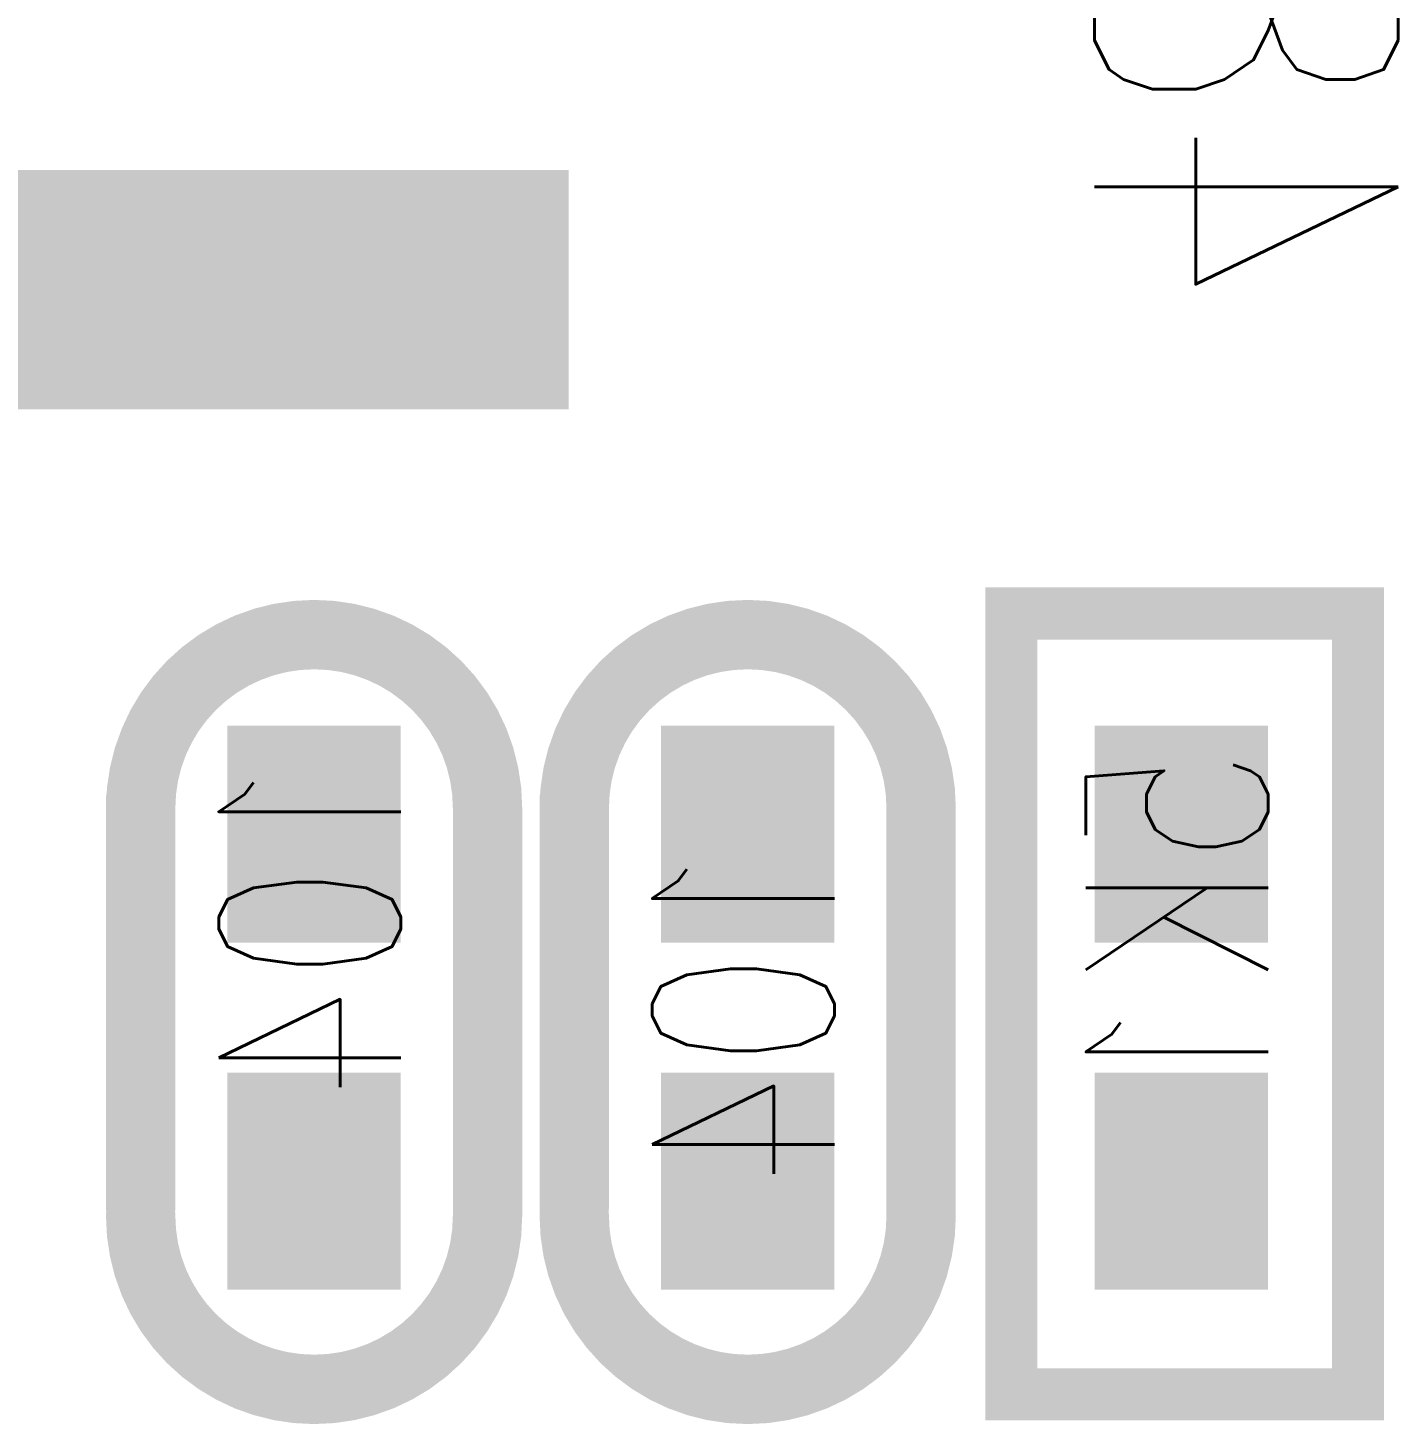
# Model space of a CAD drawing. Extents: x -10 to 105, y 1 to 70.
# Drawn here: x 64.694 to 68.707, y 12.751 to 16.838 of the extents above; entities that cross this region are included whole.
import ezdxf

# ---------------------------------------------------------------- set-up
doc = ezdxf.new("R2010")
doc.units = 0
doc.header["$MEASUREMENT"] = 0
doc.layers.get('0').update_dxf_attribs({"color": 4, "linetype": 'CONTINUOUS'})
for name, color, linetype in [('ATTRIBUTE_129', 56, 'CONTINUOUS'), ('DRIL_PLTE_THRU_01', 16, 'CONTINUOUS'), ('DRIL_PLTE_THRU_02', 3, 'CONTINUOUS'), ('DRIL_PLTE_THRU_03', 96, 'CONTINUOUS'), ('DRIL_PLTE_THRU_04', 146, 'CONTINUOUS'), ('DRIL_PLTE_THRU_05', 2, 'CONTINUOUS'), ('DRIL_PLTE_THRU_06', 186, 'CONTINUOUS'), ('PADS_BOT', 150, 'CONTINUOUS'), ('PADS_INNER', 1, 'CONTINUOUS'), ('PADS_TOP', 1, 'CONTINUOUS'), ('PART_BOT_2DLINE_00', 56, 'CONTINUOUS'), ('PART_BOT_TEXT_126', 56, 'CONTINUOUS')]:
    doc.layers.add(name, color=color, linetype=linetype)
doc.styles.add('W0$1016', font='simplex', dxfattribs={"width": 0.75})

# ---------------------------------------------------------------- blocks, each defined once
blk = doc.blocks.new('SMOOTH_0$2032')
at = {"const_width": 0.1016}
blk.add_lwpolyline([(-0.0508, 0, 1), (0.0508, 0, 1)], format="xyb", close=True, dxfattribs=at)
blk = doc.blocks.new('PART_BODY_BOT_5733')
at = {"layer": 'PART_BOT_2DLINE_00', "const_width": 0.2032}
for points in [[(-0.6096, -0.508, -1), (-0.6096, 0.508)], [(0.5842, 0.508, -1), (0.5842, -0.508)]]:
    blk.add_lwpolyline(points, format="xyb", dxfattribs=at)
for points in [[(-0.6096, 0.508), (0.5842, 0.508)], [(-0.5842, -0.508), (0.6096, -0.508)]]:
    blk.add_lwpolyline(points, dxfattribs=at)
at = {"layer": 'PART_BOT_2DLINE_00'}
for p in [(-0.6096, 0.508), (-0.6096, 0.508), (0.5842, 0.508), (0.5842, 0.508), (-0.6096, -0.508), (-0.5842, -0.508), (0.5842, -0.508), (0.6096, -0.508)]:
    blk.add_blockref('SMOOTH_0$2032', p, dxfattribs=at)
blk = doc.blocks.new('DRIL_HOLE_0')
blk.add_lwpolyline([(0, 0, 1), (0, 0, 1)], format="xyb", close=True)
blk = doc.blocks.new('PAD_0')
blk.add_lwpolyline([(0, 0, 1), (0, 0, 1)], format="xyb", close=True)
blk = doc.blocks.new('PAD_2')
at = {"const_width": 0.508}
blk.add_lwpolyline([(-0.3175, 0), (0.3175, 0)], dxfattribs=at)
blk = doc.blocks.new('STK_BOT_8')
at = {"layer": 'DRIL_PLTE_THRU_01'}
blk.add_blockref('DRIL_HOLE_0', (0, 0), dxfattribs=at)
at = {"layer": 'DRIL_PLTE_THRU_02'}
blk.add_blockref('DRIL_HOLE_0', (0, 0), dxfattribs=at)
at = {"layer": 'DRIL_PLTE_THRU_03'}
blk.add_blockref('DRIL_HOLE_0', (0, 0), dxfattribs=at)
at = {"layer": 'DRIL_PLTE_THRU_04'}
blk.add_blockref('DRIL_HOLE_0', (0, 0), dxfattribs=at)
at = {"layer": 'DRIL_PLTE_THRU_05'}
blk.add_blockref('DRIL_HOLE_0', (0, 0), dxfattribs=at)
at = {"layer": 'DRIL_PLTE_THRU_06'}
blk.add_blockref('DRIL_HOLE_0', (0, 0), dxfattribs=at)
at = {"layer": 'PADS_BOT'}
blk.add_blockref('PAD_2', (0, 0), dxfattribs=at)
at = {"layer": 'PADS_INNER'}
blk.add_blockref('PAD_0', (0, 0), dxfattribs=at)
at = {"layer": 'PADS_TOP'}
blk.add_blockref('PAD_0', (0, 0), dxfattribs=at)
blk = doc.blocks.new('SYM_BOT_9')
for name, p in [('PART_BODY_BOT_5733', (0, 0)), ('STK_BOT_8', (-0.508, 0)), ('STK_BOT_8', (0.508, 0))]:
    blk.add_blockref(name, p)
blk = doc.blocks.new('PART_BOT_222')
blk.add_blockref('SYM_BOT_9', (0, 0))
at = {"layer": 'ATTRIBUTE_129', "style": 'W0$1016', "width": 0.75}
blk.add_text('104', height=0.5334, rotation=180, dxfattribs=at).set_placement((0.762, 0.254))
blk = doc.blocks.new('PART_BOT_225')
blk.add_blockref('SYM_BOT_9', (0, 0))
at = {"layer": 'ATTRIBUTE_129', "style": 'W0$1016', "width": 0.75}
blk.add_text('104', height=0.5334, rotation=180, dxfattribs=at).set_placement((0.508, 0.254))
blk = doc.blocks.new('SMOOTH_0$1524')
at = {"const_width": 0.0762}
blk.add_lwpolyline([(-0.0381, 0, 1), (0.0381, 0, 1)], format="xyb", close=True, dxfattribs=at)
blk = doc.blocks.new('PART_BODY_BOT_5731')
at = {"layer": 'PART_BOT_2DLINE_00', "const_width": 0.1524}
blk.add_lwpolyline([(-1.132078, -0.498094), (-1.132078, 0.517906), (1.153922, 0.517906), (1.153922, -0.498094)], close=True, dxfattribs=at)
at = {"layer": 'PART_BOT_2DLINE_00'}
for p in [(-1.132078, 0.517906), (1.153922, 0.517906), (-1.132078, -0.498094), (1.153922, -0.498094)]:
    blk.add_blockref('SMOOTH_0$1524', p, dxfattribs=at)
blk = doc.blocks.new('SYM_BOT_7')
for name, p in [('PART_BODY_BOT_5731', (0, 0)), ('STK_BOT_8', (-0.508, 0)), ('STK_BOT_8', (0.508, 0))]:
    blk.add_blockref(name, p)
blk = doc.blocks.new('PART_BOT_282')
blk.add_blockref('SYM_BOT_7', (0, 0))
at = {"layer": 'ATTRIBUTE_129', "style": 'W0$1016', "width": 0.75}
blk.add_text('5K1', height=0.5334, rotation=180, dxfattribs=at).set_placement((0.762, 0.254))
blk = doc.blocks.new('PART_BODY_BOT_5763')
at = {"layer": 'PART_BOT_TEXT_126', "style": 'W0$1016', "width": 0.75}
blk.add_text('48', height=0.889, dxfattribs=at).set_placement((-2.54, 0.508))
blk = doc.blocks.new('SYM_BOT_39')
blk.add_blockref('PART_BODY_BOT_5763', (0, 0))
blk = doc.blocks.new('PART_BOT_309')
blk.add_blockref('SYM_BOT_39', (0, 0))
blk = doc.blocks.new('PAD_34')
at = {"const_width": 0.7}
blk.add_lwpolyline([(-1, 0), (1, 0)], dxfattribs=at)
blk = doc.blocks.new('STK_BOT_53')
at = {"layer": 'DRIL_PLTE_THRU_01'}
blk.add_blockref('DRIL_HOLE_0', (0, 0), dxfattribs=at)
at = {"layer": 'DRIL_PLTE_THRU_02'}
blk.add_blockref('DRIL_HOLE_0', (0, 0), dxfattribs=at)
at = {"layer": 'DRIL_PLTE_THRU_03'}
blk.add_blockref('DRIL_HOLE_0', (0, 0), dxfattribs=at)
at = {"layer": 'DRIL_PLTE_THRU_04'}
blk.add_blockref('DRIL_HOLE_0', (0, 0), dxfattribs=at)
at = {"layer": 'DRIL_PLTE_THRU_05'}
blk.add_blockref('DRIL_HOLE_0', (0, 0), dxfattribs=at)
at = {"layer": 'DRIL_PLTE_THRU_06'}
blk.add_blockref('DRIL_HOLE_0', (0, 0), dxfattribs=at)
at = {"layer": 'PADS_BOT', "rotation": 90}
blk.add_blockref('PAD_34', (0, 0), dxfattribs=at)
at = {"layer": 'PADS_INNER'}
blk.add_blockref('PAD_0', (0, 0), dxfattribs=at)
at = {"layer": 'PADS_TOP'}
blk.add_blockref('PAD_0', (0, 0), dxfattribs=at)
blk = doc.blocks.new('SYM_BOT_40')
blk.add_blockref('STK_BOT_53', (1.2, 0))
blk = doc.blocks.new('PART_BOT_310')
blk.add_blockref('SYM_BOT_40', (0, 0))

msp = doc.modelspace()

# ---------------------------------------------------------------- block references
at = {"xscale": -1}
for name, p, rotation in [('PART_BOT_309', (67.31, 18.542), 270), ('PART_BOT_310', (65.278, 17.272), 90), ('PART_BOT_282', (68.072, 13.97), 270), ('PART_BOT_222', (65.532, 13.97), 270), ('PART_BOT_225', (66.802, 13.97), 270)]:
    msp.add_blockref(name, p, dxfattribs=dict(at, rotation=rotation))

doc.saveas('drawing.dxf')
